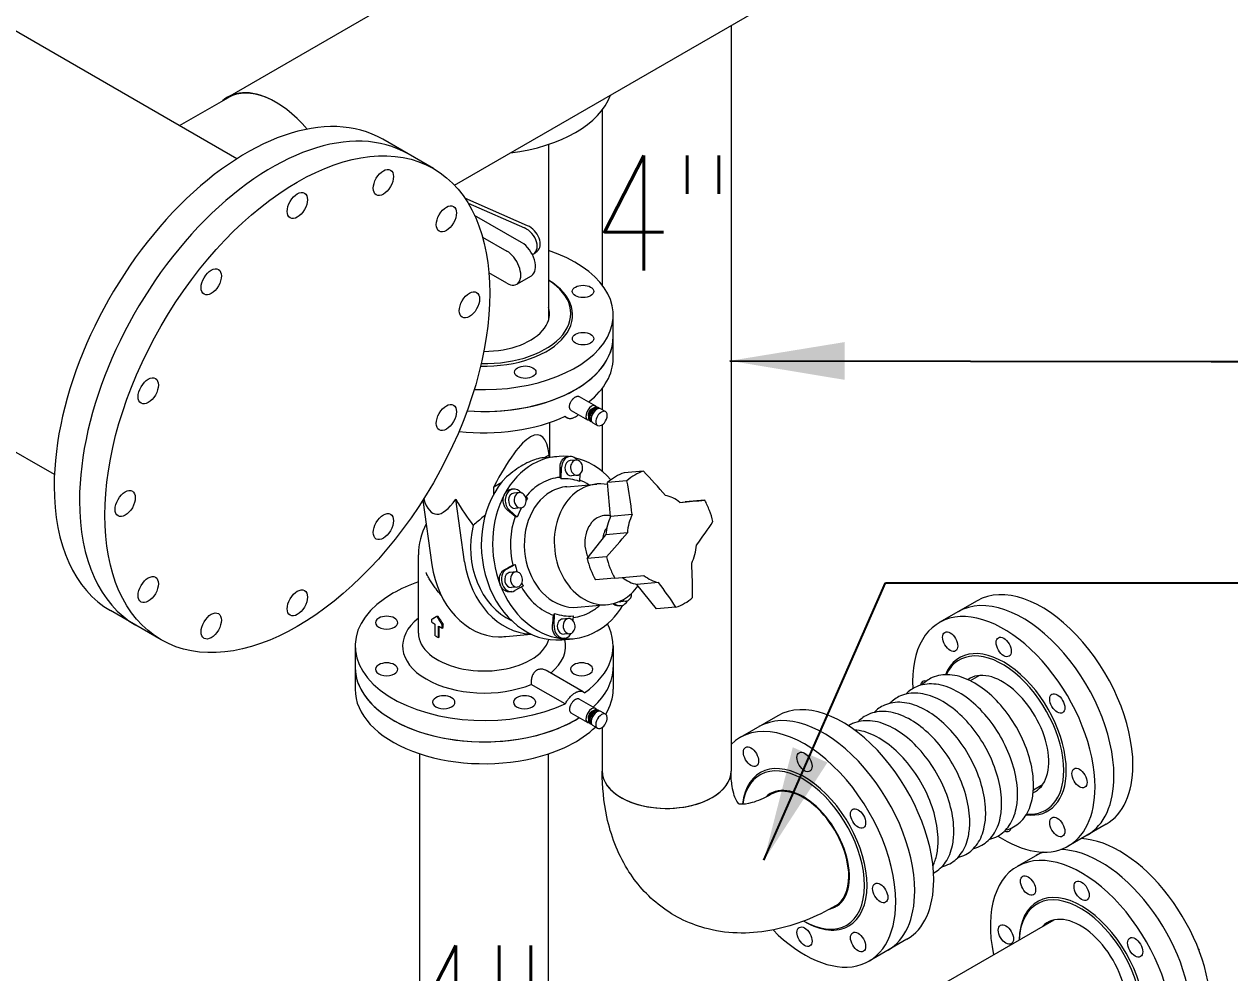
# Model space of a CAD drawing. Header units: millimetres. Extents: x -312439 to 477422, y -331570 to 212570.
# Drawn here: x 349937 to 351247, y 154295 to 155326 of the extents above; entities that cross this region are included whole.
import ezdxf

# ---------------------------------------------------------------- set-up
doc = ezdxf.new("R2010")
doc.units = ezdxf.units.MM
doc.layers.add('ARCONDTEXTO', color=4, linetype='Continuous')
doc.layers.add('TEXTO FORMATO', color=4, linetype='Continuous')
doc.styles.add('ROMAND', font='ROMAND.SHX')
doc.styles.add('ROMANS', font='romans.shx', dxfattribs={"height": 187.5})
doc.dimstyles.new('1-50 (MILIMETRO)', dxfattribs={"dimscale": 0, "dimtxt": 125, "dimasz": 125, "dimexe": 100, "dimexo": 100, "dimgap": 50, "dimtad": 0, "dimdec": 0, "dimzin": 0, "dimdsep": 46, "dimtxsty": 'ROMAND', "dimcen": -390, "dimclrd": 1, "dimclre": 1, "dimclrt": 3, "dimadec": 0, "dimazin": 0, "dimtfac": 1, "dimtdec": 0, "dimtix": 1, "dimtmove": 2, "dimatfit": 2, "dimfxl": 1, "dimtvp": 1, "dimtolj": 1, "dimtzin": 0, "dimarcsym": 0})

msp = doc.modelspace()

# ---------------------------------------------------------------- linework, layer by layer
at = {"color": 5, "linetype": 'Continuous', "lineweight": 0, "extrusion": (4.44089e-16, 0.816497, 0.57735)}
for p, q in [((350404.61, 155151.229), (354110.163, 157290.631)), ((349969.926, 154836.6), (345822.552, 157231.088)), ((350168.212, 155180.042), (348893.145, 155916.203)), ((350158.221, 155246.988), (350725.334, 155574.412)), ((350705.212, 155324.782), (350705.212, 154514.249)), ((350105.976, 155215.975), (350158.957, 155246.563)), ((350565.224, 155233.045), (350565.224, 155042.712)), ((350381.77, 155169.316), (350326.691, 155201.116)), ((350506.893, 155195.537), (350506.893, 155004.667)), ((350484.157, 155107.218), (350415.959, 155137.114)), ((350419.467, 155131.669), (350480.898, 155104.74)), ((350477.604, 155088.936), (350426.517, 155118.431)), ((350435.18, 155094.919), (350461.573, 155079.68)), ((350491.276, 155077.091), (350494.536, 155079.57)), ((350461.573, 155044.68), (350442.116, 155055.915)), ((350472.29, 155043.619), (350488.321, 155052.874)), ((350577.132, 154963.051), (350577.132, 155010.063)), ((350565.224, 154930.401), (350565.224, 154907.238)), ((350540.328, 154921.538), (350558.003, 154911.334)), ((350560.644, 154909.662), (350561.545, 154909.141)), ((350524.65, 154899.897), (350526.732, 154898.695)), ((350531.596, 154906.412), (350549.27, 154896.208)), ((350553.186, 154897.786), (350553.186, 154896.849)), ((350558.595, 154907.154), (350559.406, 154907.622)), ((350563.804, 154908.058), (350568.852, 154905.143)), ((350508.29, 154855.666), (350508.29, 154893.364)), ((350552.038, 154894.757), (350552.94, 154894.237)), ((350555.008, 154892.822), (350560.056, 154889.907)), ((350565.224, 154890.843), (350565.224, 154840.153)), ((350502.351, 154855.123), (350507.511, 154858.102)), ((350507.511, 154855.597), (350507.511, 154858.102)), ((350503.622, 154855.25), (350515.879, 154856.344)), ((350520.493, 154831.926), (350521.113, 154844.917)), ((350530.039, 154856.314), (350527.706, 154856.106)), ((350536.682, 154852.428), (350530.436, 154851.87)), ((350538.156, 154835.92), (350531.911, 154835.362)), ((350540.983, 154837.046), (350540.614, 154829.324)), ((350610.097, 154840.432), (350589.046, 154838.552)), ((350447.417, 154823.407), (350456.172, 154828.461)), ((350447.417, 154815.39), (350447.417, 154823.407)), ((350468.74, 154820.923), (350466.616, 154820.733)), ((350475.428, 154818.541), (350477.349, 154816.837)), ((350526.68, 154823.519), (350559.222, 154826.426)), ((350592.068, 154830.023), (350571.017, 154828.143)), ((350574.38, 154791.084), (350571.017, 154828.143)), ((350370.291, 154808.858), (350380.107, 154738.648)), ((350415.706, 154741.828), (350406.194, 154809.86)), ((350475.383, 154817.037), (350469.137, 154816.479)), ((350481.555, 154813.108), (350484.057, 154810.889)), ((350649.688, 154806.495), (350655.52, 154807.029)), ((350676.571, 154808.909), (350655.52, 154807.029)), ((350472.95, 154790.258), (350464.321, 154797.909)), ((350476.857, 154800.529), (350470.612, 154799.972)), ((350597.833, 154793.179), (350574.38, 154791.084)), ((350548.859, 154745.448), (350569.085, 154771.321)), ((350592.538, 154773.416), (350569.085, 154771.321)), ((350365.507, 154664.414), (350365.507, 154749.456)), ((350569.91, 154747.328), (350548.859, 154745.448)), ((350461.261, 154733.735), (350470.509, 154739.075)), ((350471.277, 154730.93), (350465.031, 154730.372)), ((350472.751, 154714.423), (350466.505, 154713.865)), ((350479.524, 154715.841), (350470.276, 154710.502)), ((350578.924, 154724.095), (350557.873, 154722.214)), ((350626.438, 154719.454), (350602.985, 154717.359)), ((350624.347, 154690.691), (350602.985, 154717.359)), ((350466.902, 154709.421), (350464.967, 154709.248)), ((350085.994, 154657.017), (350030.915, 154688.817)), ((350538.384, 154692.476), (350570.927, 154695.383)), ((350578.707, 154696.478), (350578.395, 154696.755)), ((350585.394, 154694.096), (350583.27, 154693.906)), ((350591.242, 154699.098), (350584.997, 154698.54)), ((350645.398, 154692.571), (350624.347, 154690.691)), ((350972.696, 154699.57), (350931.474, 154675.77)), ((350380.193, 154679.624), (350381.1, 154680.148)), ((350380.193, 154676.335), (350380.193, 154679.624)), ((350383.857, 154661.447), (350383.857, 154673.893)), ((350385.517, 154682.694), (350386.418, 154683.215)), ((350512.9, 154672.704), (350513.52, 154685.696)), ((350528.469, 154680.214), (350522.224, 154679.657)), ((350533.641, 154683.093), (350533.402, 154678.085)), ((350387.229, 154659.501), (350387.229, 154671.947)), ((350388.131, 154660.022), (350388.131, 154671.467)), ((350391.461, 154673.119), (350392.368, 154673.642)), ((350391.461, 154669.829), (350391.461, 154673.119)), ((350391.461, 154669.829), (350392.368, 154670.353)), ((350392.368, 154670.353), (350392.368, 154673.642)), ((350460.335, 154660.675), (350488.178, 154663.162)), ((350529.943, 154663.707), (350523.698, 154663.149)), ((350296.665, 154650.361), (350296.665, 154603.349)), ((350387.229, 154659.501), (350388.131, 154660.022)), ((350521.315, 154657.162), (350533.571, 154658.256)), ((350524.095, 154658.705), (350521.762, 154658.497)), ((350577.132, 154650.361), (350577.132, 154603.349)), ((350544.58, 154600.681), (350505.922, 154623.001)), ((350525.023, 154587.381), (350488.186, 154608.649)), ((350975.158, 154618.26), (350965.192, 154612.506)), ((350558.003, 154582.406), (350540.328, 154592.611)), ((350549.27, 154567.281), (350531.596, 154577.485)), ((350558.595, 154578.226), (350559.406, 154578.695)), ((350561.545, 154580.214), (350560.644, 154580.734)), ((350568.852, 154576.216), (350563.804, 154579.131)), ((350756.19, 154574.57), (350714.967, 154550.77)), ((350552.94, 154565.309), (350552.038, 154565.83)), ((350553.186, 154568.858), (350553.186, 154567.921)), ((350560.056, 154560.98), (350555.008, 154563.895)), ((350565.224, 154561.916), (350565.224, 154514.249)), ((350366.904, 154085.749), (350366.904, 154533.192)), ((350506.893, 154085.749), (350506.893, 154533.192)), ((351043.744, 154499.466), (351033.778, 154493.712)), ((351112.93, 154456.679), (351071.707, 154432.879)), ((351043.352, 154426.363), (351016.077, 154410.616)), ((350784.181, 154351.345), (350785.084, 154350.824)), ((351055.869, 154352.484), (350870.254, 154245.32)), ((350896.423, 154331.679), (350855.201, 154307.879)), ((351213.687, 154320.75), (351213.121, 154321.077)), ((351213.261, 154320.718), (351213.687, 154320.75)), ((351213.687, 154320.75), (351213.687, 154319.613))]:
    msp.add_line(p, q, dxfattribs=at)
at = {"color": 5, "linetype": 'Continuous', "lineweight": 0}
msp.add_arc((350436.898, 154749.456), 71.391, 151.937168, 180, dxfattribs=at)
for centre, major_axis, ratio, start_param, end_param in [((350209.752, 155157.734), (-51.531, 89.255), 0.57735027, 5.49273662, 6.40277637), ((350210.488, 155157.309), (51.531, -89.255), 0.57735027, 1.87149821, 3.14159265), ((350436.898, 155265.694), (-140.233, 0), 0.57735027, 1.77696823, 2.93542075), ((350178.803, 154944.967), (-147.888, -256.149), 0.57735027, 3.14159265, 5.49778714), ((350206.342, 154929.067), (147.888, 256.149), 0.57735027, 0, 2.35619449), ((350206.342, 154929.067), (-147.888, -256.149), 0.57735027, 3.14159265, 5.49778714), ((350484.157, 155093.218), (10.379, -13.649), 0.65029269, 0, 2.27829856), ((350480.898, 155090.74), (10.379, -13.649), 0.65029269, 6.07433753, 8.56148387), ((350436.898, 155010.063), (-140.233, 0), 0.57735027, 1.49452014, 4.18979838), ((350477.604, 155071.436), (10.717, -18.562), 0.57735027, 0, 2.35619449), ((350461.573, 155062.18), (10.717, -18.562), 0.57735027, 5.49778714, 8.6393798), ((350436.898, 155010.063), (-96.142, 0), 0.57735027, 1.5311139, 3.89695165), ((350436.898, 155011.663), (-94.183, 0), 0.57735027, 1.53708158, 3.8745889), ((350436.898, 155011.663), (-71.035, 0), 0.57735027, 2.74965256, 3.31300507), ((350436.898, 155011.663), (-71.035, 0), 0.57735027, 1.56619773, 2.74965256), ((350436.898, 154986.263), (-140.233, 0), 0.57735027, 1.43850736, 3.14159265), ((350436.898, 154986.263), (140.233, 0), 0.57735027, 5.49778714, 6.28318531), ((350436.898, 154963.051), (140.233, 0), 0.57735027, 5.65744055, 6.28318531), ((350436.898, 154986.263), (140.233, 0), 0.57735027, 4.58010001, 5.49778714), ((350553.637, 154903.771), (-4.366, -7.563), 0.57735027, 3.92699082, 6.62275351), ((350553.637, 154903.771), (-4.366, -7.563), 0.57735027, 2.80202445, 3.92699082), ((350556.341, 154902.209), (-4.303, -7.452), 0.57735027, 3.14159265, 3.92699082), ((350557.242, 154901.689), (-4.303, -7.452), 0.57735027, 2.93336054, 3.92699082), ((350436.898, 154963.051), (140.233, 0), 0.57735027, 4.51644081, 5.39189999), ((350556.341, 154902.209), (-4.303, -7.452), 0.57735027, 3.92699082, 6.28318531), ((350553.637, 154903.771), (-2.55, -4.416), 0.57735027, 3.92699082, 5.93556287), ((350557.242, 154901.689), (-4.303, -7.452), 0.57735027, 3.92699082, 6.49141742), ((350557.242, 154901.689), (-3.825, -6.624), 0.57735027, 3.92699082, 6.2809756), ((350559.406, 154900.44), (-4.398, -7.618), 0.57735027, 3.92699082, 6.28318531), ((350558.595, 154900.908), (-3.825, -6.624), 0.57735027, 3.92699082, 5.49778714), ((350553.637, 154903.771), (-2.55, -4.416), 0.57735027, 3.48921509, 3.92699082), ((350557.242, 154901.689), (-3.825, -6.624), 0.57735027, 3.14380236, 3.92699082), ((350564.454, 154897.525), (-4.398, -7.618), 0.57735027, 3.92699082, 7.06858347), ((350559.406, 154900.44), (-4.398, -7.618), 0.57735027, 3.14159265, 3.92699082), ((350564.454, 154897.525), (-4.398, -7.618), 0.57735027, 0.78539816, 3.92699082), ((350436.898, 154689.362), (60.176, 190.253), 0.20190622, 5.8629198, 6.50044468), ((350436.898, 154689.362), (60.176, 190.253), 0.20190622, 0.21725938, 0.85478426), ((350524.725, 154757.3), (8.846, -99.044), 0.78867513, 2.98035042, 3.49247206), ((350531.173, 154843.616), (1.134, -12.698), 0.78867513, 2.25514987, 4.53966962), ((350524.725, 154757.3), (8.846, -99.044), 0.78867513, 3.49247206, 4.01607084), ((350453.395, 154750.929), (62.833, 101.162), 0.40254267, 0.64488071, 0.88999505), ((350453.395, 154750.929), (62.833, 101.162), 0.40254267, 0.39976638, 0.64488071), ((350512.468, 154756.206), (8.846, -99.044), 0.78867513, 3.14159265, 3.24735773), ((350531.173, 154843.616), (-0.737, 8.254), 0.78867513, 0.35087941, 3.14159265), ((350531.173, 154843.616), (-0.737, 8.254), 0.78867513, 0, 0.35087941), ((350537.419, 154844.174), (-0.737, 8.254), 0.78867513, 0.35087941, 3.49247206), ((350537.419, 154844.174), (-0.737, 8.254), 0.78867513, 3.49247206, 6.63406472), ((350524.725, 154757.3), (8.846, -99.044), 0.78867513, 2.33889999, 2.89501868), ((350512.468, 154756.206), (8.846, -99.044), 0.78867513, 3.7375864, 6.28318531), ((350525.953, 154757.41), (6.808, -76.223), 0.78867513, 3.13624359, 3.49247206), ((350527.067, 154757.51), (6.646, -74.41), 0.78867513, 2.79738554, 3.14036104), ((350606.697, 154764.622), (6.805, -76.188), 0.78867513, 3.32502399, 3.65992014), ((350627.748, 154766.502), (-6.805, 76.188), 0.78867513, 0.35087941, 0.51832749), ((350627.748, 154766.502), (-6.805, 76.188), 0.78867513, 0.18343133, 0.35087941), ((350371.165, 154768.016), (-360.346, 281.7), 0.47025443, 4.31111475, 4.39294528), ((350178.803, 154944.967), (-147.888, -256.149), 0.57735027, 5.49778714, 6.28318531), ((350469.874, 154808.225), (1.134, -12.698), 0.78867513, 2.44527451, 5.58686717), ((350476.12, 154808.783), (0.737, -8.254), 0.78867513, 0.35087941, 3.49247206), ((350532.532, 154757.998), (5.852, -65.521), 0.78867513, 3.49247206, 6.28318531), ((350525.953, 154757.41), (6.808, -76.223), 0.78867513, 3.49247206, 3.83662805), ((350565.075, 154760.904), (5.852, -65.521), 0.78867513, 3.49247206, 6.63406472), ((350532.532, 154757.998), (5.852, -65.521), 0.78867513, 3.14159265, 3.49247206), ((350525.953, 154757.41), (6.808, -76.223), 0.78867513, 2.60529105, 2.78295009), ((350565.075, 154760.904), (5.852, -65.521), 0.78867513, 2.91008503, 3.49247206), ((350320.965, 154739.032), (-41.738, 455.48), 0.61480915, 4.7750799, 4.85691043), ((350206.342, 154929.067), (147.888, 256.149), 0.57735027, 2.35619449, 3.14159265), ((350206.342, 154929.067), (-147.888, -256.149), 0.57735027, 5.49778714, 6.28318531), ((350436.898, 155050.183), (53.231, 256.437), 0.18551729, 2.8160817, 3.53846828), ((350436.898, 154880.819), (-46.463, 131.96), 0.41075435, 1.98835326, 2.26754973), ((350524.725, 154757.3), (8.846, -99.044), 0.78867513, 4.01607084, 5.06326839), ((350469.874, 154808.225), (0.737, -8.254), 0.78867513, 3.49247206, 6.28318531), ((350469.874, 154808.225), (0.737, -8.254), 0.78867513, 3.14159265, 3.49247206), ((350476.12, 154808.783), (0.737, -8.254), 0.78867513, 3.49247206, 6.63406472), ((350527.067, 154757.51), (6.646, -74.41), 0.78867513, 3.84458309, 3.87989113), ((350630.15, 154766.716), (-4.253, 47.617), 0.78867513, 5.62527737, 6.07205574), ((350347.219, 154779.372), (455.516, 41.342), 0.00111499, 5.4386381, 5.52046863), ((350627.748, 154766.502), (-6.805, 76.188), 0.78867513, 5.06326839, 5.23071647), ((350527.067, 154757.51), (6.646, -74.41), 0.78867513, 4.02586758, 4.18755859), ((350570.785, 154761.414), (2.756, -30.856), 0.78867513, 2.88421594, 3.49247206), ((350630.15, 154766.716), (-4.253, 47.617), 0.78867513, 0.91288839, 1.35966676), ((350627.748, 154766.502), (-6.805, 76.188), 0.78867513, 4.89582031, 5.06326839), ((350486.159, 154753.856), (7.202, -80.632), 0.78867513, 4.29303072, 5.86280787), ((350525.953, 154757.41), (6.808, -76.223), 0.78867513, 4.18344114, 4.89589809), ((350570.785, 154761.414), (2.756, -30.856), 0.78867513, 3.49247206, 5.14020289), ((350584.057, 154762.6), (2.098, -23.491), 0.78867513, 3.8637936, 4.46046304), ((350606.697, 154764.622), (4.253, -47.617), 0.78867513, 4.05448104, 4.50125942), ((350372.319, 154714.68), (356.976, 285.958), 0.39604584, 5.31415768, 5.39598821), ((350328.947, 154768.823), (356.976, 285.958), 0.39604584, 5.10411779, 5.18594832), ((350630.15, 154766.716), (-4.253, 47.617), 0.78867513, 4.05448104, 4.50125942), ((350486.159, 154753.856), (8.052, -90.155), 0.78867513, 4.77554356, 6.18845813), ((350606.697, 154764.622), (6.805, -76.188), 0.78867513, 4.89582031, 5.23071647), ((350627.748, 154766.502), (-6.805, 76.188), 0.78867513, 1.75422766, 1.92167574), ((350380.301, 154744.47), (41.738, -455.48), 0.61480915, 1.42344736, 1.50527789), ((350450.56, 154750.676), (8.052, -90.155), 0.78867513, 4.77554356, 6.19954672), ((350465.768, 154722.119), (-1.134, 12.698), 0.78867513, 0.35087941, 3.49247206), ((350465.768, 154722.119), (0.737, -8.254), 0.78867513, 3.49247206, 6.28318531), ((350465.768, 154722.119), (0.737, -8.254), 0.78867513, 3.14159265, 3.49247206), ((350472.014, 154722.676), (0.737, -8.254), 0.78867513, 3.49247206, 6.63406472), ((350472.014, 154722.676), (0.737, -8.254), 0.78867513, 0.35087941, 3.49247206), ((350527.067, 154757.51), (6.646, -74.41), 0.78867513, 4.89178064, 5.00784831), ((350627.748, 154766.502), (-6.805, 76.188), 0.78867513, 1.92167574, 2.08912382), ((350354.047, 154704.131), (455.516, 41.342), 0.00111499, 5.22859821, 5.31042874), ((350630.15, 154766.716), (-4.253, 47.617), 0.78867513, 2.48368471, 2.93046309), ((350436.898, 154650.361), (140.233, 0), 0.57735027, 2.10492458, 2.35619449), ((350524.725, 154757.3), (8.846, -99.044), 0.78867513, 5.06326839, 6.11046594), ((350525.953, 154757.41), (6.808, -76.223), 0.78867513, 5.23710515, 5.94309564), ((350527.067, 154757.51), (6.646, -74.41), 0.78867513, 5.18764953, 5.23475614), ((350606.697, 154764.622), (4.253, -47.617), 0.78867513, 5.62700023, 6.07205574), ((350565.075, 154760.904), (5.852, -65.521), 0.78867513, 0.35087941, 0.74178752), ((350330.101, 154715.486), (-360.346, 281.7), 0.47025443, 4.10107486, 4.18290539), ((351042.813, 154578.124), (70.117, -121.446), 0.57735027, 0.78539816, 3.14159265), ((350436.898, 154650.361), (140.233, 0), 0.57735027, 2.35619449, 5.39189999), ((350590.505, 154707.352), (-0.737, 8.254), 0.78867513, 2.50826404, 3.49247206), ((350590.505, 154707.352), (-0.737, 8.254), 0.78867513, 3.49247206, 4.6519615), ((350627.748, 154766.502), (-6.805, 76.188), 0.78867513, 3.49247206, 3.65992014), ((351022.202, 154566.224), (70.117, -121.446), 0.57735027, 0.78539816, 3.14159265), ((350525.953, 154757.41), (6.808, -76.223), 0.78867513, 0.01320384, 0.35087941), ((350525.953, 154757.41), (6.808, -76.223), 0.78867513, 0.35087941, 0.53630161), ((350524.725, 154757.3), (8.846, -99.044), 0.78867513, 0.35087941, 0.81818173), ((350584.26, 154706.794), (-1.134, 12.698), 0.78867513, 2.44527451, 4.02803544), ((350584.26, 154706.794), (-0.737, 8.254), 0.78867513, 2.93120014, 3.14159265), ((350627.748, 154766.502), (-6.805, 76.188), 0.78867513, 3.32502399, 3.49247206), ((350330.896, 154675.712), (-12.111, 0), 0.57735027, 5.49778714, 8.6393798), ((350330.896, 154675.712), (-12.111, 0), 0.57735027, 2.35619449, 5.49778714), ((350436.898, 154650.361), (88.602, 0), 0.57735027, 2.50774616, 5.32971885), ((350436.898, 154712.359), (72.666, 41.926), 0.00028422, 3.81698569, 3.92685556), ((350436.898, 154702.57), (-72.666, 0), 0.57735027, 0.67555703, 0.75258659), ((350436.898, 154712.359), (71.391, 41.191), 0.00028422, 3.8150161, 3.92685607), ((350436.898, 154712.363), (-51.391, 88.954), 0.57753972, 1.57066085, 1.68053106), ((350436.898, 154712.363), (-50.49, 87.393), 0.57753972, 1.57066136, 1.6825017), ((350527.067, 154757.51), (6.646, -74.41), 0.78867513, 5.93897819, 6.28195369), ((350522.961, 154671.403), (0.737, -8.254), 0.78867513, 3.49247206, 6.28318531), ((350522.961, 154671.403), (0.737, -8.254), 0.78867513, 3.14159265, 3.49247206), ((350529.206, 154671.961), (0.737, -8.254), 0.78867513, 3.49247206, 6.63406472), ((350529.206, 154671.961), (0.737, -8.254), 0.78867513, 0.35087941, 3.49247206), ((350436.898, 154650.361), (140.233, 0), 0.57735027, 5.6036743, 6.58518867), ((351001.59, 154554.324), (70.117, -121.446), 0.57735027, 0.78539816, 3.9923619), ((350436.898, 154664.414), (71.391, 0), 0.57735027, 3.14159265, 5.49778714), ((350436.898, 154690.124), (-72.666, 0), 0.57735027, 0.75258659, 0.81820974), ((350436.898, 154702.57), (-72.666, 0), 0.57735027, 0.81820974, 0.8952971), ((350522.961, 154671.403), (-1.134, 12.698), 0.78867513, 1.39807696, 4.02803544), ((350524.725, 154757.3), (8.846, -99.044), 0.78867513, 6.11046594, 6.63406472), ((350436.898, 154664.414), (71.391, 0), 0.57735027, 5.49778714, 6.11465983), ((350436.898, 154650.361), (88.602, 0), 0.57735027, 5.67130388, 6.42238341), ((351001.59, 154554.324), (48.071, -83.262), 0.57735027, 0.78539816, 3.55968323), ((351000.205, 154553.524), (47.091, -81.565), 0.57735027, 0.78539816, 3.52200324), ((350436.898, 154627.149), (-140.233, 0), 0.57735027, 0, 1.96273642), ((350436.898, 154627.149), (140.233, 0), 0.57735027, 3.14159265, 5.49778714), ((350330.896, 154625.011), (-12.111, 0), 0.57735027, 5.49778714, 8.6393798), ((350330.896, 154625.011), (-12.111, 0), 0.57735027, 2.35619449, 5.49778714), ((350542.901, 154625.011), (-12.111, 0), 0.57735027, 5.49778714, 8.6393798), ((350542.901, 154625.011), (-12.111, 0), 0.57735027, 2.35619449, 5.49778714), ((350436.898, 154627.149), (-140.233, 0), 0.57735027, 2.57789119, 3.14159265), ((350436.898, 154627.149), (140.233, 0), 0.57735027, 5.71948385, 6.28318531), ((351000.205, 154553.524), (35.518, -61.518), 0.57735027, 6.2237155, 9.48424777), ((350919.318, 154601.824), (5.818, -10.076), 0.57735027, 2.60384907, 3.80810869), ((350436.898, 154603.349), (140.233, 0), 0.57735027, 3.14159265, 5.10432908), ((350392.991, 154589.161), (-12.111, 0), 0.57735027, 2.35619449, 5.49778714), ((350480.806, 154589.161), (-12.111, 0), 0.57735027, 2.35619449, 5.49778714), ((350436.898, 154603.349), (140.233, 0), 0.57735027, 5.94045556, 6.28318531), ((350392.991, 154589.161), (-12.111, 0), 0.57735027, 5.49778714, 8.6393798), ((350480.806, 154589.161), (-12.111, 0), 0.57735027, 5.49778714, 8.6393798), ((350553.637, 154574.843), (4.366, 7.563), 0.57735027, 0.78539816, 3.48116086), ((350553.637, 154574.843), (4.366, 7.563), 0.57735027, 5.9436171, 7.06858347), ((350826.307, 154453.124), (70.117, -121.446), 0.57735027, 0.78539816, 3.14159265), ((350436.898, 154627.149), (-140.233, 0), 0.57735027, 1.96273642, 2.39995971), ((350436.898, 154627.149), (140.233, 0), 0.57735027, 5.49778714, 5.54155236), ((350556.341, 154573.282), (4.303, 7.452), 0.57735027, 0.78539816, 3.14159265), ((350553.637, 154574.843), (2.55, 4.416), 0.57735027, 0.78539816, 2.79397022), ((350557.242, 154572.762), (4.303, 7.452), 0.57735027, 0.78539816, 3.34982476), ((350557.242, 154572.762), (3.825, 6.624), 0.57735027, 0.78539816, 3.13938294), ((350559.406, 154571.513), (4.398, 7.618), 0.57735027, 0.78539816, 3.14159265), ((350558.595, 154571.981), (3.825, 6.624), 0.57735027, 0.78539816, 2.35619449), ((350553.637, 154574.843), (2.55, 4.416), 0.57735027, 0.34762244, 0.78539816), ((350556.341, 154573.282), (4.303, 7.452), 0.57735027, 0, 0.78539816), ((350557.242, 154572.762), (4.303, 7.452), 0.57735027, 6.0749532, 7.06858347), ((350557.242, 154572.762), (3.825, 6.624), 0.57735027, 0.00220971, 0.78539816), ((350564.454, 154568.598), (4.398, 7.618), 0.57735027, 0.78539816, 3.92699082), ((350559.406, 154571.513), (4.398, 7.618), 0.57735027, 0, 0.78539816), ((350564.454, 154568.598), (4.398, 7.618), 0.57735027, 3.92699082, 7.06858347), ((350805.695, 154441.224), (70.117, -121.446), 0.57735027, 0.78539816, 3.14159265), ((350436.898, 154603.349), (140.233, 0), 0.57735027, 5.10432908, 5.75146798), ((350785.084, 154429.324), (70.117, -121.446), 0.57735027, 0.78539816, 3.29268293), ((350785.084, 154429.324), (48.071, -83.262), 0.57735027, 0.78539816, 3.79884436), ((350783.698, 154428.524), (47.091, -81.565), 0.57735027, 0.78539816, 3.77336116), ((351042.813, 154578.124), (70.117, -121.446), 0.57735027, 0, 0.78539816), ((350635.218, 154514.249), (69.994, 0), 0.57735027, 3.14159265, 5.49778714), ((350635.218, 154514.249), (-69.994, 0), 0.57735027, 0, 3.14159265), ((350635.218, 154514.249), (69.994, 0), 0.57735027, 5.49778714, 6.28318531), ((351001.59, 154554.324), (48.071, -83.262), 0.57735027, 5.86509473, 7.06858347), ((351000.205, 154553.524), (47.091, -81.565), 0.57735027, 5.90277472, 7.06858347), ((351022.202, 154566.224), (70.117, -121.446), 0.57735027, 0, 0.78539816), ((350783.698, 154428.524), (35.518, -61.518), 0.57735027, 6.10360239, 9.5816852), ((350783.698, 154428.524), (34.997, -60.617), 0.57735027, 0.78539816, 3.14159265), ((350805.695, 154441.224), (35.518, -61.518), 0.57735027, 3.4564323, 3.48123897), ((350805.695, 154441.224), (34.293, -59.397), 0.57735027, 3.40881303, 3.43412722), ((350805.695, 154441.224), (30.619, -53.033), 0.57735027, 3.26055564, 3.28804618), ((351001.59, 154554.324), (70.117, -121.446), 0.57735027, 5.43241606, 7.06858347), ((351001.59, 154459.324), (-5.818, 10.076), 0.57735027, 3.14159265, 3.67933624), ((351001.59, 154459.324), (-5.818, 10.076), 0.57735027, 2.47507662, 3.14159265), ((351127.416, 154312.97), (70.117, -121.446), 0.57735027, 0.78539816, 2.7909146), ((351086.194, 154289.17), (70.117, -121.446), 0.57735027, 0.78539816, 4.18979838), ((351106.805, 154301.07), (70.117, -121.446), 0.57735027, 3.02822808, 3.14159265), ((351106.805, 154301.07), (70.117, -121.446), 0.57735027, 0.78539816, 2.81010391), ((350783.698, 154428.524), (34.997, -60.617), 0.57735027, 0, 0.78539816), ((350783.698, 154428.524), (47.091, -81.565), 0.57735027, 5.50507044, 7.06858347), ((350785.084, 154429.324), (48.071, -83.262), 0.57735027, 5.49778714, 7.06858347), ((350805.695, 154441.224), (30.619, -53.033), 0.57735027, 6.13673178, 6.16422232), ((350826.307, 154453.124), (70.117, -121.446), 0.57735027, 0, 0.78539816), ((351086.194, 154289.17), (48.071, -83.262), 0.57735027, 0.78539816, 3.89695165), ((351084.808, 154288.37), (47.091, -81.565), 0.57735027, 0.78539816, 3.8745889), ((350805.695, 154441.224), (35.518, -61.518), 0.57735027, 5.94353899, 5.96834566), ((350805.695, 154441.224), (34.293, -59.397), 0.57735027, 5.99065074, 6.01596493), ((350805.695, 154441.224), (70.117, -121.446), 0.57735027, 0, 0.78539816), ((350785.084, 154429.324), (70.117, -121.446), 0.57735027, 5.14508937, 7.06858347), ((351084.808, 154288.37), (35.518, -61.518), 0.57735027, 6.11177289, 9.59619038)]:
    msp.add_ellipse(centre, major_axis=major_axis, ratio=ratio, start_param=start_param, end_param=end_param, dxfattribs=at)
for centre, major_axis in [((350233.882, 154913.167), (147.888, 256.149)), ((350327.413, 155154.228), (7.777, 13.47)), ((350233.882, 155129.167), (7.777, 13.47)), ((350395.882, 155114.697), (7.777, 13.47)), ((350140.351, 155046.228), (7.777, 13.47)), ((350544.359, 155035.817), (-11.635, 0)), ((350420.944, 155021.167), (7.777, 13.47)), ((350544.426, 154984.403), (-11.635, 0)), ((350481.505, 154948.021), (-11.635, 0)), ((350071.882, 154927.636), (7.777, 13.47)), ((350395.882, 154898.697), (7.777, 13.47)), ((350046.821, 154805.167), (7.777, 13.47)), ((350327.413, 154780.105), (7.777, 13.47)), ((350071.882, 154711.636), (7.777, 13.47)), ((350233.882, 154697.167), (7.777, 13.47)), ((350140.351, 154672.105), (7.777, 13.47)), ((350943.415, 154655.087), (5.818, -10.076)), ((351001.59, 154649.324), (5.818, -10.076)), ((351059.766, 154587.912), (-5.818, 10.076)), ((350726.908, 154530.087), (5.818, -10.076)), ((350785.084, 154524.324), (5.818, -10.076)), ((351083.863, 154506.824), (-5.818, 10.076)), ((350843.259, 154462.912), (-5.818, 10.076)), ((351059.766, 154453.561), (-5.818, 10.076)), ((351028.018, 154389.933), (5.818, -10.076)), ((350867.356, 154381.824), (-5.818, 10.076)), ((351086.194, 154384.17), (5.818, -10.076)), ((350785.084, 154334.324), (-5.818, 10.076)), ((351003.921, 154336.67), (5.818, -10.076)), ((350843.259, 154328.561), (-5.818, 10.076)), ((351144.369, 154322.757), (-5.818, 10.076))]:
    msp.add_ellipse(centre, major_axis=major_axis, ratio=0.57735027, dxfattribs=at)
for points, knots in [([(350531.596, 154906.412), (350531.595, 154906.413), (350531.595, 154906.413), (350531.298, 154906.585), (350531.03, 154906.803), (350530.673, 154907.203), (350530.563, 154907.348), (350530.362, 154907.655), (350530.18, 154907.982), (350530.036, 154908.346), (350529.912, 154908.729), (350529.859, 154908.93), (350529.733, 154909.556), (350529.691, 154909.998), (350529.691, 154910.928), (350529.733, 154911.422), (350529.901, 154912.423), (350530.024, 154912.93), (350530.27, 154913.704), (350530.362, 154913.966), (350530.564, 154914.483), (350530.673, 154914.739), (350531.026, 154915.502), (350531.294, 154916.003), (350531.896, 154916.986), (350532.22, 154917.455), (350532.739, 154918.122), (350532.918, 154918.338), (350533.286, 154918.759), (350533.476, 154918.964), (350534.05, 154919.549), (350534.442, 154919.902), (350535.243, 154920.536), (350535.655, 154920.817), (350536.058, 154921.05)], [0.0053540911, 0.0053540911, 0.0053540911, 0.0053540911, 0.0053553513, 0.0053553513, 0.0066941891, 0.0066941891, 0.007363608, 0.007363608, 0.0080330269, 0.0087024458, 0.0087024458, 0.0093718647, 0.0093718647, 0.0107107025, 0.0107107025, 0.0120495403, 0.0120495403, 0.0133883781, 0.0133883781, 0.014057797, 0.014057797, 0.014727216, 0.014727216, 0.0160660538, 0.0160660538, 0.0174048916, 0.0174048916, 0.0180743105, 0.0180743105, 0.0187437294, 0.0187437294, 0.0200825672, 0.0200825672, 0.021421405, 0.021421405, 0.021421405, 0.021421405]), ([(350536.058, 154921.05), (350536.461, 154921.283), (350536.859, 154921.47), (350537.449, 154921.682), (350537.645, 154921.741), (350538.025, 154921.833), (350538.396, 154921.9), (350538.75, 154921.917), (350539.096, 154921.909), (350539.265, 154921.893), (350539.755, 154921.805), (350540.053, 154921.696), (350540.326, 154921.539), (350540.327, 154921.538), (350540.328, 154921.538)], [0.02142140503, 0.02142140503, 0.02142140503, 0.02142140503, 0.02275993609, 0.02275993609, 0.02342920163, 0.02342920163, 0.02409846716, 0.02476773269, 0.02476773269, 0.02543699823, 0.02543699823, 0.0267755293, 0.0267755293, 0.0267803134, 0.0267803134, 0.0267803134, 0.0267803134]), ([(350525.023, 154900.07), (350525.664, 154899.372), (350526.403, 154898.827), (350527.437, 154898.335), (350527.65, 154898.246), (350528.086, 154898.088), (350528.311, 154898.019), (350528.993, 154897.843), (350529.461, 154897.768), (350530.42, 154897.702), (350530.912, 154897.711), (350531.918, 154897.812), (350532.437, 154897.907), (350533.986, 154898.315), (350535.022, 154898.748), (350536.058, 154899.347)], [0, 0, 0, 0, 0.0034182904, 0.0034182904, 0.004272863, 0.004272863, 0.0051274356, 0.0051274356, 0.0068365808, 0.0068365808, 0.0085457261, 0.0085457261, 0.0102548713, 0.0102548713, 0.0136731617, 0.0136731617, 0.0136731617, 0.0136731617]), ([(350536.058, 154899.347), (350536.317, 154899.496), (350536.577, 154899.657), (350537.09, 154899.994), (350537.343, 154900.172), (350538.097, 154900.73), (350538.589, 154901.136), (350539.187, 154901.682), (350539.302, 154901.789), (350539.416, 154901.897)], [0.01367316168, 0.01367316168, 0.01367316168, 0.01367316168, 0.01452647606, 0.01452647606, 0.01537979044, 0.01537979044, 0.01708641919, 0.01708641919, 0.01749393147, 0.01749393147, 0.01749393147, 0.01749393147]), ([(350519.404, 154844.765), (350519.399, 154845.596), (350519.46, 154846.405), (350519.646, 154847.587), (350519.724, 154847.975), (350519.912, 154848.741), (350520.023, 154849.12), (350520.397, 154850.216), (350520.704, 154850.9), (350521.431, 154852.176), (350521.855, 154852.77), (350522.782, 154853.815), (350523.288, 154854.272), (350524.113, 154854.857), (350524.399, 154855.035), (350524.981, 154855.35), (350525.575, 154855.626), (350526.193, 154855.823), (350526.824, 154855.982), (350527.147, 154856.042), (350527.55, 154856.091), (350527.628, 154856.099), (350527.706, 154856.106)], [0.0000003958, 0.0000003958, 0.0000003958, 0.0000003958, 0.0019581487, 0.0019581487, 0.0029370251, 0.0029370251, 0.0039159015, 0.0039159015, 0.0058736544, 0.0058736544, 0.0078314072, 0.0078314072, 0.0097891601, 0.0097891601, 0.0107680365, 0.0107680365, 0.0117469129, 0.0127257894, 0.0127257894, 0.0137046658, 0.0137046658, 0.0139385432, 0.0139385432, 0.0139385432, 0.0139385432]), ([(350459.122, 154815.474), (350459.304, 154815.812), (350459.503, 154816.142), (350459.924, 154816.769), (350460.147, 154817.067), (350460.852, 154817.915), (350461.37, 154818.419), (350462.504, 154819.303), (350463.103, 154819.669), (350464.044, 154820.105), (350464.365, 154820.231), (350465.022, 154820.446), (350465.359, 154820.534), (350466.002, 154820.662), (350466.308, 154820.706), (350466.616, 154820.734)], [0.01624722761, 0.01624722761, 0.01624722761, 0.01624722761, 0.01722496292, 0.01722496292, 0.01820269822, 0.01820269822, 0.02015816883, 0.02015816883, 0.02211363944, 0.02211363944, 0.02309137474, 0.02309137474, 0.02406911004, 0.02406911004, 0.02495144304, 0.02495144304, 0.02495144304, 0.02495144304]), ([(350462.612, 154797.757), (350462.018, 154798.241), (350461.466, 154798.785), (350460.7, 154799.692), (350460.455, 154800.011), (350459.989, 154800.674), (350459.772, 154801.016), (350459.161, 154802.07), (350458.811, 154802.812), (350458.373, 154803.984), (350458.242, 154804.384), (350458.015, 154805.187), (350457.822, 154805.997), (350457.694, 154806.82), (350457.599, 154807.65), (350457.569, 154808.07), (350457.529, 154809.325), (350457.572, 154810.146), (350457.736, 154811.358), (350457.808, 154811.759), (350457.985, 154812.552), (350458.091, 154812.943), (350458.454, 154814.079), (350458.757, 154814.797), (350459.122, 154815.474)], [0.00058138, 0.00058138, 0.00058138, 0.00058138, 0.002539611, 0.002539611, 0.0035187265, 0.0035187265, 0.0044978419, 0.0044978419, 0.0064560729, 0.0064560729, 0.0074351884, 0.0074351884, 0.0084143038, 0.0093934193, 0.0093934193, 0.0103725348, 0.0103725348, 0.0123307657, 0.0123307657, 0.0133098812, 0.0133098812, 0.0142889967, 0.0142889967, 0.0162472276, 0.0162472276, 0.0162472276, 0.0162472276]), ([(350438.244, 154792.864), (350437.468, 154792.194), (350436.698, 154791.528), (350432.237, 154787.663), (350428.655, 154784.536), (350425.145, 154781.499)], [0.0322987558, 0.0322987558, 0.0322987558, 0.0322987558, 0.0349277719, 0.0349277719, 0.047621342, 0.047621342, 0.047621342, 0.047621342]), ([(350390.106, 154705.603), (350388.197, 154707.776), (350386.374, 154710.014), (350384.097, 154713.037), (350383.564, 154713.763), (350382.521, 154715.22), (350382.01, 154715.953), (350380.508, 154718.161), (350379.548, 154719.649), (350377.714, 154722.655), (350376.838, 154724.173), (350375.589, 154726.473), (350375.184, 154727.244), (350374.591, 154728.406), (350374.299, 154728.988), (350374.013, 154729.573), (350373.824, 154729.963), (350373.729, 154730.16), (350373.637, 154730.353)], [0.0565744097, 0.0565744097, 0.0565744097, 0.0565744097, 0.0634639353, 0.0634639353, 0.0656099802, 0.0656099802, 0.0677560251, 0.0677560251, 0.072048115, 0.072048115, 0.0763402048, 0.0763402048, 0.0784862497, 0.0784862497, 0.0795592722, 0.0800957834, 0.0800957834, 0.0806322947, 0.0806322947, 0.0806322947, 0.0806322947]), ([(350454.412, 154716.705), (350454.265, 154717.084), (350454.132, 154717.473), (350453.899, 154718.269), (350453.798, 154718.674), (350453.549, 154719.894), (350453.45, 154720.718), (350453.403, 154721.971), (350453.404, 154722.394), (350453.441, 154723.23), (350453.477, 154723.644), (350453.634, 154724.874), (350453.805, 154725.678), (350454.283, 154727.253), (350454.584, 154728), (350455.123, 154729.056), (350455.317, 154729.398), (350455.735, 154730.061), (350455.96, 154730.383), (350456.667, 154731.297), (350457.183, 154731.843), (350458.305, 154732.812), (350458.914, 154733.236), (350459.552, 154733.583)], [0.0156622181, 0.0156622181, 0.0156622181, 0.0156622181, 0.0166401895, 0.0166401895, 0.0176181608, 0.0176181608, 0.0195741034, 0.0195741034, 0.0205520747, 0.0205520747, 0.021530046, 0.021530046, 0.0234859886, 0.0234859886, 0.0254419312, 0.0254419312, 0.0264199025, 0.0264199025, 0.0273978738, 0.0273978738, 0.0293538164, 0.0293538164, 0.031309759, 0.031309759, 0.031309759, 0.031309759]), ([(350464.967, 154709.248), (350464.819, 154709.235), (350464.672, 154709.225), (350463.828, 154709.192), (350463.136, 154709.246), (350461.761, 154709.516), (350461.074, 154709.735), (350459.769, 154710.321), (350459.143, 154710.688), (350458.245, 154711.352), (350457.953, 154711.593), (350457.395, 154712.102), (350456.86, 154712.641), (350456.371, 154713.239), (350455.905, 154713.867), (350455.683, 154714.198), (350455.06, 154715.224), (350454.706, 154715.946), (350454.412, 154716.705)], [0.0035035328, 0.0035035328, 0.0035035328, 0.0035035328, 0.003915703, 0.003915703, 0.0058734555, 0.0058734555, 0.007831208, 0.007831208, 0.0097889606, 0.0097889606, 0.0107678368, 0.0107678368, 0.0117467131, 0.0127255894, 0.0127255894, 0.0137044656, 0.0137044656, 0.0156622181, 0.0156622181, 0.0156622181, 0.0156622181]), ([(350583.27, 154693.906), (350582.93, 154693.876), (350582.588, 154693.87), (350581.613, 154693.922), (350580.995, 154694.039), (350580.087, 154694.331), (350579.788, 154694.448), (350579.196, 154694.722), (350578.902, 154694.88), (350578.047, 154695.407), (350577.507, 154695.83), (350576.998, 154696.326)], [0.02580996149, 0.02580996149, 0.02580996149, 0.02580996149, 0.0268783058, 0.0268783058, 0.02883450558, 0.02883450558, 0.02981260547, 0.02981260547, 0.03079070536, 0.03079070536, 0.03274690513, 0.03274690513, 0.03274690513, 0.03274690513]), ([(350520.015, 154658.531), (350519.686, 154658.574), (350519.359, 154658.636), (350518.707, 154658.804), (350518.383, 154658.909), (350517.437, 154659.279), (350516.833, 154659.601), (350515.964, 154660.198), (350515.679, 154660.418), (350515.134, 154660.888), (350514.872, 154661.139), (350514.121, 154661.936), (350513.663, 154662.528), (350512.839, 154663.837), (350512.484, 154664.535), (350512.039, 154665.638), (350511.905, 154666.016), (350511.666, 154666.791), (350511.561, 154667.191), (350511.296, 154668.394), (350511.185, 154669.21), (350511.09, 154670.87), (350511.108, 154671.719), (350511.191, 154672.551)], [0.0156624186, 0.0156624186, 0.0156624186, 0.0156624186, 0.0166406399, 0.0166406399, 0.0176188611, 0.0176188611, 0.0195753035, 0.0195753035, 0.0205535247, 0.0205535247, 0.021531746, 0.021531746, 0.0234881884, 0.0234881884, 0.0254446308, 0.0254446308, 0.0264228521, 0.0264228521, 0.0274010733, 0.0274010733, 0.0293575157, 0.0293575157, 0.0313139582, 0.0313139582, 0.0313139582, 0.0313139582]), ([(350493.96, 154623.87), (350493.4, 154623.547), (350492.873, 154623.166), (350492.132, 154622.512), (350491.893, 154622.28), (350491.433, 154621.787), (350491.212, 154621.527), (350490.586, 154620.719), (350490.214, 154620.14), (350489.719, 154619.214), (350489.565, 154618.895), (350489.278, 154618.24), (350489.145, 154617.903), (350488.784, 154616.881), (350488.59, 154616.178), (350488.289, 154614.734), (350488.181, 154613.989), (350487.982, 154611.727), (350488.014, 154610.197), (350488.186, 154608.649)], [0.0148669179, 0.0148669179, 0.0148669179, 0.0148669179, 0.0167201332, 0.0167201332, 0.0176467408, 0.0176467408, 0.0185733484, 0.0185733484, 0.0204265637, 0.0204265637, 0.0213531713, 0.0213531713, 0.0222797789, 0.0222797789, 0.0241329942, 0.0241329942, 0.0259862094, 0.0259862094, 0.0296926399, 0.0296926399, 0.0296926399, 0.0296926399]), ([(350505.922, 154623.001), (350505.775, 154623.085), (350505.627, 154623.168), (350505.162, 154623.421), (350504.842, 154623.584), (350504.195, 154623.89), (350503.867, 154624.033), (350502.881, 154624.425), (350502.222, 154624.636), (350500.902, 154624.955), (350500.24, 154625.061), (350499.244, 154625.133), (350498.91, 154625.142), (350498.254, 154625.129), (350497.93, 154625.107), (350496.968, 154624.996), (350496.343, 154624.861), (350495.122, 154624.462), (350494.522, 154624.195), (350493.96, 154623.87)], [0.0032824913, 0.0032824913, 0.0032824913, 0.0032824913, 0.0037169524, 0.0037169524, 0.0046461162, 0.0046461162, 0.00557528, 0.00557528, 0.0074336076, 0.0074336076, 0.0092919352, 0.0092919352, 0.010221099, 0.010221099, 0.0111502628, 0.0111502628, 0.0130085903, 0.0130085903, 0.0148669179, 0.0148669179, 0.0148669179, 0.0148669179]), ([(351016.62, 154488.959), (351016.62, 154497.328), (351015.416, 154506.248), (351010.819, 154524.338), (351007.433, 154533.504), (350998.855, 154551.184), (350993.674, 154559.697), (350982.007, 154575.275), (350975.524, 154582.337), (350961.817, 154594.324), (350954.594, 154599.239), (350940.042, 154606.316), (350932.705, 154608.486), (350918.908, 154609.545), (350912.407, 154608.575), (350902.363, 154604.163), (350898.513, 154601.448), (350895.26, 154598.048)], [0, 0, 0, 0, 0.33115718, 0.33115718, 0.66127893, 0.66127893, 0.98996292, 0.98996292, 1.3188617, 1.3188617, 1.6494604, 1.6494604, 1.97984251, 1.97984251, 2.29269857, 2.29269857, 2.52313384, 2.52313384, 2.52313384, 2.52313384]), ([(351033.941, 154498.959), (351033.941, 154507.328), (351032.736, 154516.248), (351028.14, 154534.338), (351024.753, 154543.504), (351016.176, 154561.184), (351010.994, 154569.697), (350999.328, 154585.275), (350992.844, 154592.337), (350979.138, 154604.324), (350971.914, 154609.239), (350957.363, 154616.316), (350950.026, 154618.486), (350936.228, 154619.545), (350929.727, 154618.575), (350919.683, 154614.163), (350915.833, 154611.448), (350912.581, 154608.048)], [0, 0, 0, 0, 0.33115718, 0.33115718, 0.66127893, 0.66127893, 0.98996292, 0.98996292, 1.3188617, 1.3188617, 1.6494604, 1.6494604, 1.97984251, 1.97984251, 2.29269857, 2.29269857, 2.52313384, 2.52313384, 2.52313384, 2.52313384]), ([(350525.023, 154587.381), (350525.664, 154588.678), (350526.403, 154589.922), (350527.437, 154591.421), (350527.65, 154591.718), (350528.086, 154592.305), (350528.311, 154592.597), (350528.993, 154593.452), (350529.461, 154593.999), (350530.42, 154595.048), (350530.912, 154595.55), (350531.918, 154596.509), (350532.437, 154596.968), (350533.986, 154598.242), (350535.022, 154598.967), (350536.058, 154599.565)], [0, 0, 0, 0, 0.0034182904, 0.0034182904, 0.004272863, 0.004272863, 0.0051274356, 0.0051274356, 0.0068365808, 0.0068365808, 0.0085457261, 0.0085457261, 0.0102548713, 0.0102548713, 0.0136731617, 0.0136731617, 0.0136731617, 0.0136731617]), ([(350536.058, 154599.565), (350536.317, 154599.714), (350536.577, 154599.856), (350537.09, 154600.12), (350537.343, 154600.243), (350538.097, 154600.582), (350538.589, 154600.772), (350539.554, 154601.077), (350540.027, 154601.193), (350540.952, 154601.347), (350541.396, 154601.384), (350542.246, 154601.38), (350542.653, 154601.34), (350543.238, 154601.219), (350543.428, 154601.169), (350543.8, 154601.049), (350543.982, 154600.979), (350544.859, 154600.579), (350545.466, 154600.109), (350545.983, 154599.483)], [0.0136731617, 0.0136731617, 0.0136731617, 0.0136731617, 0.0145264761, 0.0145264761, 0.0153797904, 0.0153797904, 0.0170864192, 0.0170864192, 0.0187930479, 0.0187930479, 0.0204996767, 0.0204996767, 0.0222063054, 0.0222063054, 0.0230596198, 0.0230596198, 0.0239129342, 0.0239129342, 0.0273261917, 0.0273261917, 0.0273261917, 0.0273261917]), ([(350999.299, 154478.959), (350999.299, 154487.328), (350998.095, 154496.248), (350993.499, 154514.338), (350990.112, 154523.504), (350981.535, 154541.184), (350976.353, 154549.697), (350964.687, 154565.275), (350958.203, 154572.337), (350944.497, 154584.324), (350937.273, 154589.239), (350922.722, 154596.316), (350915.385, 154598.486), (350901.587, 154599.545), (350895.086, 154598.575), (350885.042, 154594.163), (350881.192, 154591.448), (350877.94, 154588.048)], [0, 0, 0, 0, 0.33115718, 0.33115718, 0.66127893, 0.66127893, 0.98996292, 0.98996292, 1.3188617, 1.3188617, 1.6494604, 1.6494604, 1.97984251, 1.97984251, 2.29269857, 2.29269857, 2.52313384, 2.52313384, 2.52313384, 2.52313384]), ([(350536.058, 154592.123), (350535.65, 154591.887), (350535.246, 154591.61), (350534.647, 154591.137), (350534.448, 154590.969), (350534.053, 154590.613), (350533.857, 154590.425), (350533.282, 154589.84), (350532.917, 154589.422), (350532.223, 154588.531), (350531.892, 154588.053), (350531.298, 154587.081), (350531.03, 154586.582), (350530.673, 154585.812), (350530.563, 154585.552), (350530.362, 154585.037), (350530.18, 154584.523), (350530.036, 154584.011), (350529.912, 154583.501), (350529.859, 154583.245), (350529.733, 154582.49), (350529.691, 154582.006), (350529.691, 154581.076), (350529.733, 154580.625), (350529.901, 154579.796), (350530.024, 154579.414), (350530.27, 154578.893), (350530.362, 154578.727), (350530.564, 154578.418), (350530.673, 154578.275), (350531.026, 154577.88), (350531.294, 154577.66), (350531.595, 154577.486), (350531.595, 154577.485), (350531.596, 154577.485)], [0, 0, 0, 0, 0.0013388378, 0.0013388378, 0.0020082567, 0.0020082567, 0.0026776756, 0.0026776756, 0.0040165134, 0.0040165134, 0.0053553513, 0.0053553513, 0.0066941891, 0.0066941891, 0.007363608, 0.007363608, 0.0080330269, 0.0087024458, 0.0087024458, 0.0093718647, 0.0093718647, 0.0107107025, 0.0107107025, 0.0120495403, 0.0120495403, 0.0133883781, 0.0133883781, 0.014057797, 0.014057797, 0.014727216, 0.014727216, 0.0160660538, 0.0160660538, 0.0160674774, 0.0160674774, 0.0160674774, 0.0160674774]), ([(350540.328, 154592.611), (350540.057, 154592.767), (350539.76, 154592.875), (350539.273, 154592.964), (350539.104, 154592.982), (350538.758, 154592.99), (350538.581, 154592.982), (350538.037, 154592.92), (350537.656, 154592.829), (350536.867, 154592.546), (350536.466, 154592.358), (350536.058, 154592.123)], [0.03748859833, 0.03748859833, 0.03748859833, 0.03748859833, 0.0388223089, 0.0388223089, 0.03949157444, 0.03949157444, 0.04016083997, 0.04016083997, 0.04149937104, 0.04149937104, 0.0428379021, 0.0428379021, 0.0428379021, 0.0428379021]), ([(350981.979, 154468.959), (350981.979, 154477.328), (350980.775, 154486.248), (350976.178, 154504.338), (350972.792, 154513.504), (350964.214, 154531.184), (350959.033, 154539.697), (350947.366, 154555.275), (350940.883, 154562.337), (350927.176, 154574.324), (350919.953, 154579.239), (350905.401, 154586.316), (350898.064, 154588.486), (350884.267, 154589.545), (350877.766, 154588.575), (350867.722, 154584.163), (350863.872, 154581.448), (350860.619, 154578.048)], [0, 0, 0, 0, 0.33115718, 0.33115718, 0.66127893, 0.66127893, 0.98996292, 0.98996292, 1.3188617, 1.3188617, 1.6494604, 1.6494604, 1.97984251, 1.97984251, 2.29269857, 2.29269857, 2.52313384, 2.52313384, 2.52313384, 2.52313384]), ([(350947.338, 154448.959), (350947.338, 154457.328), (350946.134, 154466.248), (350941.537, 154484.338), (350938.151, 154493.504), (350929.573, 154511.184), (350924.392, 154519.697), (350912.725, 154535.275), (350906.242, 154542.337), (350892.535, 154554.324), (350885.312, 154559.239), (350870.76, 154566.316), (350863.423, 154568.486), (350849.626, 154569.545), (350843.125, 154568.575), (350835.769, 154565.344), (350834.252, 154564.54), (350832.801, 154563.629)], [0, 0, 0, 0, 0.33115718, 0.33115718, 0.66127893, 0.66127893, 0.98996292, 0.98996292, 1.3188617, 1.3188617, 1.6494604, 1.6494604, 1.97984251, 1.97984251, 2.29269857, 2.29269857, 2.37770372, 2.37770372, 2.37770372, 2.37770372]), ([(350964.658, 154458.959), (350964.658, 154467.328), (350963.454, 154476.248), (350958.858, 154494.338), (350955.471, 154503.504), (350946.894, 154521.184), (350941.712, 154529.697), (350930.046, 154545.275), (350923.562, 154552.337), (350909.856, 154564.324), (350902.632, 154569.239), (350888.08, 154576.316), (350880.744, 154578.486), (350866.946, 154579.545), (350860.445, 154578.575), (350850.401, 154574.163), (350846.551, 154571.448), (350843.298, 154568.048)], [0, 0, 0, 0, 0.33115718, 0.33115718, 0.66127893, 0.66127893, 0.98996292, 0.98996292, 1.3188617, 1.3188617, 1.6494604, 1.6494604, 1.97984251, 1.97984251, 2.29269857, 2.29269857, 2.52313384, 2.52313384, 2.52313384, 2.52313384]), ([(350930.267, 154439.019), (350930.267, 154447.408), (350929.059, 154456.346), (350924.451, 154474.471), (350921.056, 154483.652), (350912.46, 154501.359), (350907.267, 154509.883), (350895.576, 154525.48), (350889.08, 154532.55), (350875.343, 154544.549), (350868.103, 154549.467), (350853.555, 154556.523), (350846.239, 154558.684), (350839.167, 154559.232)], [0, 0, 0, 0, 0.33140217, 0.33140217, 0.66175647, 0.66175647, 0.99064223, 0.99064223, 1.31975085, 1.31975085, 1.65059858, 1.65059858, 1.97928436, 1.97928436, 1.97928436, 1.97928436]), ([(350818.695, 154367.907), (350797.649, 154355.756), (350775.284, 154346.59), (350728.606, 154337.153), (350704.118, 154336.817), (350661.863, 154347.357), (350644.024, 154355.823), (350614.098, 154378.653), (350601.887, 154392.616), (350581.687, 154425.492), (350574.546, 154444.764), (350566.795, 154480.783), (350565.224, 154497.422), (350565.224, 154514.249)], [1.57079633, 1.57079633, 1.57079633, 1.57079633, 1.88495559, 1.88495559, 2.1921911, 2.1921911, 2.43041341, 2.43041341, 2.65917144, 2.65917144, 2.92406257, 2.92406257, 3.14159265, 3.14159265, 3.14159265, 3.14159265]), ([(350748.701, 154489.141), (350740.794, 154484.576), (350733.694, 154481.65), (350722.635, 154478.487), (350718.704, 154478.208), (350713.672, 154478.41), (350713.711, 154478.736), (350713.696, 154478.746), (350713.082, 154478.823), (350709.817, 154484.632), (350707.67, 154489.985), (350705.662, 154502.649), (350705.212, 154508.11), (350705.212, 154514.249)], [1.57079633, 1.57079633, 1.57079633, 1.57079633, 1.81792283, 1.81792283, 2.06181007, 2.06181007, 2.37173543, 2.37173543, 2.68589469, 2.68589469, 2.97542219, 2.97542219, 3.14159265, 3.14159265, 3.14159265, 3.14159265]), ([(351003.611, 154450.378), (351006.662, 154451.123), (351009.581, 154452.247), (351017.319, 154456.482), (351021.623, 154460.474), (351028.515, 154470.566), (351030.997, 154476.763), (351033.445, 154488.432), (351033.941, 154493.583), (351033.941, 154498.959)], [5.330847791, 5.330847791, 5.330847791, 5.330847791, 5.484613654, 5.484613654, 5.768478993, 5.768478993, 6.070418601, 6.070418601, 6.283185307, 6.283185307, 6.283185307, 6.283185307]), ([(350968.97, 154430.378), (350972.021, 154431.123), (350974.94, 154432.247), (350982.678, 154436.482), (350986.982, 154440.474), (350993.874, 154450.566), (350996.356, 154456.763), (350998.804, 154468.432), (350999.299, 154473.583), (350999.299, 154478.959)], [5.330847791, 5.330847791, 5.330847791, 5.330847791, 5.484613654, 5.484613654, 5.768478993, 5.768478993, 6.070418601, 6.070418601, 6.283185307, 6.283185307, 6.283185307, 6.283185307]), ([(350986.291, 154440.378), (350989.341, 154441.123), (350992.261, 154442.247), (350999.999, 154446.482), (351004.303, 154450.474), (351011.194, 154460.566), (351013.677, 154466.763), (351016.124, 154478.432), (351016.62, 154483.583), (351016.62, 154488.959)], [5.330847791, 5.330847791, 5.330847791, 5.330847791, 5.484613654, 5.484613654, 5.768478993, 5.768478993, 6.070418601, 6.070418601, 6.283185307, 6.283185307, 6.283185307, 6.283185307]), ([(350951.65, 154420.378), (350954.7, 154421.123), (350957.62, 154422.247), (350965.358, 154426.482), (350969.662, 154430.474), (350976.553, 154440.566), (350979.036, 154446.763), (350981.483, 154458.432), (350981.979, 154463.583), (350981.979, 154468.959)], [5.330847791, 5.330847791, 5.330847791, 5.330847791, 5.484613654, 5.484613654, 5.768478993, 5.768478993, 6.070418601, 6.070418601, 6.283185307, 6.283185307, 6.283185307, 6.283185307]), ([(350934.329, 154410.378), (350937.38, 154411.123), (350940.299, 154412.247), (350948.037, 154416.482), (350952.341, 154420.474), (350959.233, 154430.566), (350961.715, 154436.763), (350964.163, 154448.432), (350964.658, 154453.583), (350964.658, 154458.959)], [5.330847791, 5.330847791, 5.330847791, 5.330847791, 5.484613654, 5.484613654, 5.768478993, 5.768478993, 6.070418601, 6.070418601, 6.283185307, 6.283185307, 6.283185307, 6.283185307]), ([(350924.629, 154411.207), (350926.449, 154415.012), (350927.819, 154419.177), (350929.769, 154428.458), (350930.267, 154433.625), (350930.267, 154439.019)], [5.87469727, 5.87469727, 5.87469727, 5.87469727, 6.070099697, 6.070099697, 6.283185307, 6.283185307, 6.283185307, 6.283185307]), ([(350925.254, 154403.497), (350925.402, 154403.575), (350925.55, 154403.655), (350930.717, 154406.482), (350935.021, 154410.474), (350941.912, 154420.566), (350944.395, 154426.763), (350946.842, 154438.432), (350947.338, 154443.583), (350947.338, 154448.959)], [5.476277919, 5.476277919, 5.476277919, 5.476277919, 5.484613654, 5.484613654, 5.768478993, 5.768478993, 6.070418601, 6.070418601, 6.283185307, 6.283185307, 6.283185307, 6.283185307])]:
    msp.add_open_spline(points, degree=3, knots=knots, dxfattribs=at)
for points in [[(350519.466, 154833.66), (350519.446, 154837.362), (350519.425, 154841.063), (350519.404, 154844.765)], [(350520.493, 154831.926), (350520.151, 154832.504), (350519.809, 154833.082), (350519.466, 154833.66)], [(350470.618, 154791.238), (350467.949, 154793.411), (350465.281, 154795.584), (350462.612, 154797.757)], [(350472.95, 154790.258), (350472.173, 154790.585), (350471.395, 154790.912), (350470.618, 154791.238)], [(350459.552, 154733.583), (350462.398, 154735.129), (350465.244, 154736.675), (350468.089, 154738.222)], [(350468.089, 154738.222), (350468.896, 154738.506), (350469.703, 154738.791), (350470.509, 154739.075)], [(350576.998, 154696.326), (350576.98, 154696.342), (350576.963, 154696.359), (350576.946, 154696.376)], [(350511.191, 154672.551), (350511.567, 154676.288), (350511.943, 154680.025), (350512.318, 154683.762)], [(350512.318, 154683.762), (350512.719, 154684.406), (350513.119, 154685.051), (350513.52, 154685.696)], [(350452.644, 154660.306), (350455.262, 154660.329), (350457.825, 154660.45), (350460.335, 154660.675)], [(350521.762, 154658.497), (350521.176, 154658.444), (350520.594, 154658.456), (350520.015, 154658.531)]]:
    msp.add_open_spline(points, degree=3, dxfattribs=at)

# ---------------------------------------------------------------- texts
at = {"layer": 'ARCONDTEXTO', "linetype": 'Continuous', "lineweight": -3, "style": 'ROMANS', "width": 0.8}
for p in [(350554.814, 155058.669), (350350.459, 154199.901)]:
    msp.add_text('4"', height=125, dxfattribs=at).set_placement(p)

# ---------------------------------------------------------------- leaders
at = {"layer": 'TEXTO FORMATO'}
for points in [[(350703.827, 154960.343), (351226.969, 154959.712), (351272.302, 154959.712)], [(350740.982, 154417.495), (350873.151, 154719.055), (351592.304, 154719.055)]]:
    msp.add_leader(points, dimstyle='1-50 (MILIMETRO)', override={"dimscale": 1}, dxfattribs=at)

doc.saveas('drawing.dxf')
